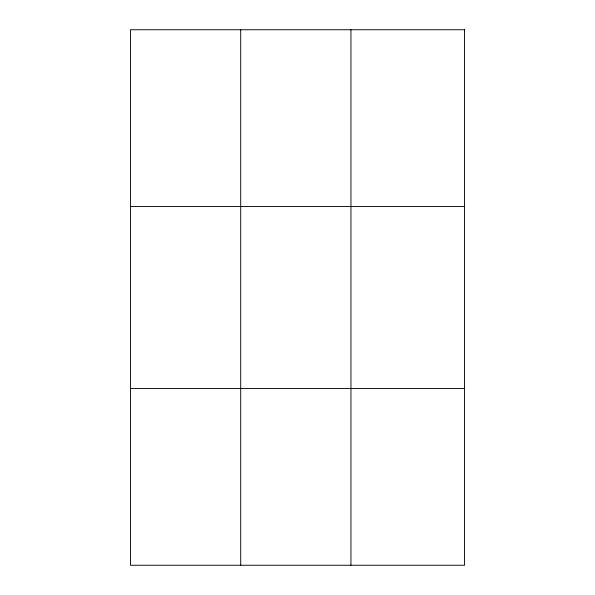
<?xml version="1.0" encoding="UTF-8"?>
<svg xmlns="http://www.w3.org/2000/svg" width="595" height="595" viewBox="0 0 595 595"><rect width="100%" height="100%" fill="white"/><g stroke="black" fill="none" stroke-linecap="round" stroke-linejoin="round"><path stroke-width="0.89" d="M240.707 29.75L240.707 565.25M350.946 29.75L350.946 565.25M130.469 206.465L464.531 206.465M130.469 388.535L464.531 388.535M464.531 29.75L464.531 565.25L130.469 565.25L130.469 29.75L464.531 29.75"/></g></svg>
